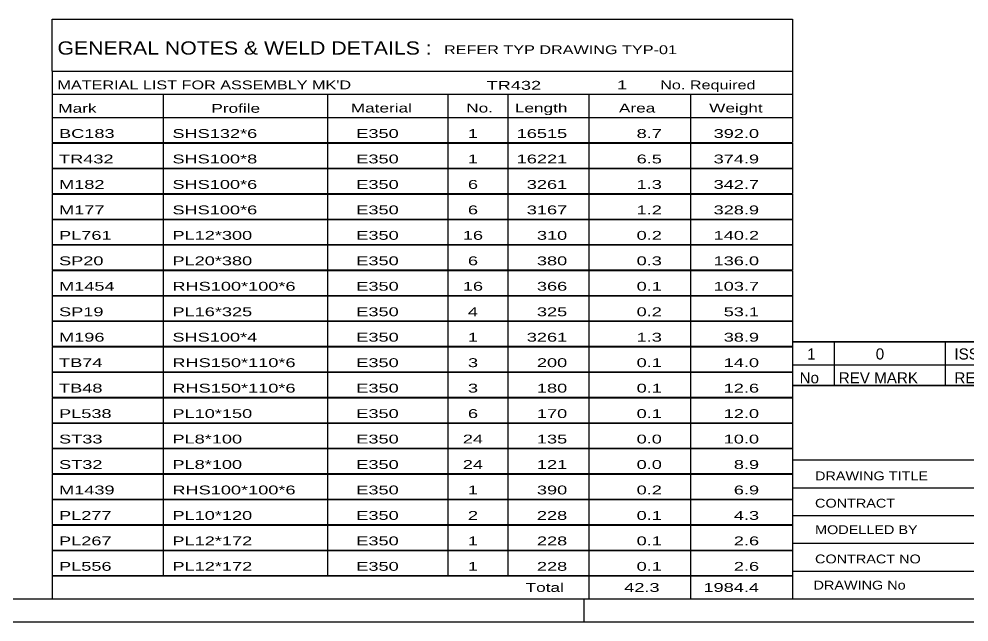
# Model space of a CAD drawing. Header units: millimetres. Extents: x 0 to 841, y 0 to 594.
# Drawn here: x 508.8 to 714.2, y 0 to 130.3 of the extents above; entities that cross this region are included whole.
import ezdxf

# ---------------------------------------------------------------- set-up
doc = ezdxf.new("R2010")
doc.units = ezdxf.units.MM
doc.styles.add('Arial Narrow', font='ARIALN.TTF', dxfattribs={"height": 0.2})

# ---------------------------------------------------------------- blocks, each defined once
blk = doc.blocks.new('Unknown-317311686-1113')
at = {"color": 5, "linetype": 'Continuous'}
for p, q in [((5, 5), (836, 5)), ((631, 0), (631, 5)), ((0, 0), (841, 0))]:
    blk.add_line(p, q, dxfattribs=at)
blk = doc.blocks.new('Unknown-317311686-11682')
at = {"color": 7, "linetype": 'Continuous'}
for p, q in [((676, 51.05), (676, 5)), ((676, 51.05), (836, 51.05)), ((836, 51), (836, 5)), ((676, 35), (836, 35)), ((716.14, 35), (716.14, 5)), ((676, 29), (836, 29)), ((818, 5.05), (818, 29.05)), ((676, 23), (836, 23)), ((760.14, 23), (760.14, 5)), ((676, 17), (836, 17)), ((676, 11), (818, 11)), ((676, 5), (836, 5))]:
    blk.add_line(p, q, dxfattribs=at)
at = {"color": 7, "style": 'Arial Narrow'}
for s, height, width, p in [('DRAWING TITLE', 1.9089, 1.425378, (680.88, 30.61)), ('TRUSS', 1.909, 1.425378, (717.81, 30.59)), ('TERMINAL BUILDING', 1.9089, 1.425378, (718.06, 25.07)), ('CONTRACT', 1.909, 1.425378, (680.88, 24.71)), ('MODELLED BY', 1.9089, 1.425378, (680.88, 18.98)), ('GSK', 1.909, 1.425378, (717.88, 19.04)), ('ISSUED', 1.909, 1.425378, (760.94, 18.64)), ('08.05.2026', 1.909, 1.425378, (777.69, 18.52)), ('CONTRACT NO', 1.9089, 1.425378, (680.88, 12.66)), ('AN-C-1376', 1.909, 1.425378, (718.23, 12.78)), ('SCALE', 1.909, 1.425378, (760.94, 12.65)), ('A1', 6.204, 1.25, (822.24, 7.2)), ('DRAWING No', 1.909, 1.425378, (680.56, 7)), ('[TR.432]', 1.909, 1.425378, (718.46, 6.99)), ('1', 3.34, 1.5, (797.91, 5.68)), ('REVISION No.', 1.9089, 1.425378, (760.94, 5.77))]:
    blk.add_text(s, height=height, dxfattribs=dict(at, width=width)).set_placement(p)
at = {"color": 7, "linetype": 'Continuous', "style": 'Arial Narrow'}
for s, height, width, p in [('PH #', 2.1, 1.42538, (823.4, 24.55)), ('109', 2.1, 1.42538, (824.19, 18.65)), ('NTS', 1.909, 1.425378, (778, 13.05))]:
    blk.add_text(s, height=height, dxfattribs=dict(at, width=width)).set_placement(p)
blk = doc.blocks.new('Unknown-317311686-11683')
at = {"color": 7, "linetype": 'Continuous'}
for p, q in [((516, 130.25), (676, 130.25)), ((516, 119), (516, 130.25)), ((676, 130.25), (676, 119)), ((516, 119), (676, 119)), ((516, 119), (516, 114)), ((676, 119), (676, 114)), ((516, 114), (676, 114)), ((516, 114), (516, 109)), ((540, 114), (540, 109)), ((575.5, 114), (575.5, 109)), ((601.5, 114), (601.5, 109)), ((614.5, 114), (614.5, 109)), ((632, 114), (632, 109)), ((654, 114), (654, 109)), ((676, 114), (676, 109)), ((516, 109), (676, 109)), ((516, 108.95), (516, 103.55)), ((516, 108.95), (676, 108.95)), ((540, 109), (540, 103.5)), ((575.5, 109), (575.5, 103.5)), ((601.5, 109), (601.5, 103.5)), ((614.5, 109), (614.5, 103.5)), ((632, 109), (632, 103.5)), ((654, 109), (654, 103.5)), ((676, 108.95), (676, 103.55)), ((516, 103.55), (676, 103.55)), ((516, 103.45), (516, 98.05)), ((516, 103.45), (676, 103.45)), ((540, 103.5), (540, 98)), ((575.5, 103.5), (575.5, 98)), ((601.5, 103.5), (601.5, 98)), ((614.5, 103.5), (614.5, 98)), ((632, 103.5), (632, 98)), ((654, 103.5), (654, 98)), ((676, 103.45), (676, 98.05)), ((516, 98.05), (676, 98.05)), ((516, 97.95), (516, 92.55)), ((516, 97.95), (676, 97.95)), ((540, 98), (540, 92.5)), ((575.5, 98), (575.5, 92.5)), ((601.5, 98), (601.5, 92.5)), ((614.5, 98), (614.5, 92.5)), ((632, 98), (632, 92.5)), ((654, 98), (654, 92.5)), ((676, 97.95), (676, 92.55)), ((516, 92.55), (676, 92.55)), ((516, 92.45), (516, 87.05)), ((516, 92.45), (676, 92.45)), ((540, 92.5), (540, 87)), ((575.5, 92.5), (575.5, 87)), ((601.5, 92.5), (601.5, 87)), ((614.5, 92.5), (614.5, 87)), ((632, 92.5), (632, 87)), ((654, 92.5), (654, 87)), ((676, 92.45), (676, 87.05)), ((516, 87.05), (676, 87.05)), ((516, 86.95), (516, 81.55)), ((516, 86.95), (676, 86.95)), ((540, 87), (540, 81.5)), ((575.5, 87), (575.5, 81.5)), ((601.5, 87), (601.5, 81.5)), ((614.5, 87), (614.5, 81.5)), ((632, 87), (632, 81.5)), ((654, 87), (654, 81.5)), ((676, 86.95), (676, 81.55)), ((516, 81.55), (676, 81.55)), ((516, 81.45), (516, 76.05)), ((516, 81.45), (676, 81.45)), ((540, 81.5), (540, 76)), ((575.5, 81.5), (575.5, 76)), ((601.5, 81.5), (601.5, 76)), ((614.5, 81.5), (614.5, 76)), ((632, 81.5), (632, 76)), ((654, 81.5), (654, 76)), ((676, 81.45), (676, 76.05)), ((516, 76.05), (676, 76.05)), ((540, 76), (540, 70.5)), ((575.5, 76), (575.5, 70.5)), ((601.5, 76), (601.5, 70.5)), ((614.5, 76), (614.5, 70.5)), ((632, 76), (632, 70.5)), ((654, 76), (654, 70.5)), ((516, 75.95), (516, 70.55)), ((516, 75.95), (676, 75.95)), ((676, 75.95), (676, 70.55)), ((516, 70.55), (676, 70.55)), ((516, 70.45), (516, 65.05)), ((516, 70.45), (676, 70.45)), ((540, 70.5), (540, 65)), ((575.5, 70.5), (575.5, 65)), ((601.5, 70.5), (601.5, 65)), ((614.5, 70.5), (614.5, 65)), ((632, 70.5), (632, 65)), ((654, 70.5), (654, 65)), ((676, 70.45), (676, 65.05)), ((516, 65.05), (676, 65.05)), ((516, 64.95), (516, 59.55)), ((516, 64.95), (676, 64.95)), ((540, 65), (540, 59.5)), ((575.5, 65), (575.5, 59.5)), ((601.5, 65), (601.5, 59.5)), ((614.5, 65), (614.5, 59.5)), ((632, 65), (632, 59.5)), ((654, 65), (654, 59.5)), ((676, 64.95), (676, 59.55)), ((516, 59.55), (676, 59.55)), ((516, 59.45), (516, 54.05)), ((516, 59.45), (676, 59.45)), ((540, 59.5), (540, 54)), ((575.5, 59.5), (575.5, 54)), ((601.5, 59.5), (601.5, 54)), ((614.5, 59.5), (614.5, 54)), ((632, 59.5), (632, 54)), ((654, 59.5), (654, 54)), ((676, 59.45), (676, 54.05)), ((516, 54.05), (676, 54.05)), ((516, 53.95), (516, 48.55)), ((516, 53.95), (676, 53.95)), ((540, 54), (540, 48.5)), ((575.5, 54), (575.5, 48.5)), ((601.5, 54), (601.5, 48.5)), ((614.5, 54), (614.5, 48.5)), ((632, 54), (632, 48.5)), ((654, 54), (654, 48.5)), ((676, 53.95), (676, 48.55)), ((516, 48.55), (676, 48.55)), ((516, 48.45), (516, 43.05)), ((516, 48.45), (676, 48.45)), ((540, 48.5), (540, 43)), ((575.5, 48.5), (575.5, 43)), ((601.5, 48.5), (601.5, 43)), ((614.5, 48.5), (614.5, 43)), ((632, 48.5), (632, 43)), ((654, 48.5), (654, 43)), ((676, 48.45), (676, 43.05)), ((516, 43.05), (676, 43.05)), ((516, 42.95), (516, 37.55)), ((516, 42.95), (676, 42.95)), ((540, 43), (540, 37.5)), ((575.5, 43), (575.5, 37.5)), ((601.5, 43), (601.5, 37.5)), ((614.5, 43), (614.5, 37.5)), ((632, 43), (632, 37.5)), ((654, 43), (654, 37.5)), ((676, 42.95), (676, 37.55)), ((516, 37.55), (676, 37.55)), ((516, 37.45), (516, 32.05)), ((516, 37.45), (676, 37.45)), ((540, 37.5), (540, 32)), ((575.5, 37.5), (575.5, 32)), ((601.5, 37.5), (601.5, 32)), ((614.5, 37.5), (614.5, 32)), ((632, 37.5), (632, 32)), ((654, 37.5), (654, 32)), ((676, 37.45), (676, 32.05)), ((516, 32.05), (676, 32.05)), ((516, 31.95), (516, 26.55)), ((516, 31.95), (676, 31.95)), ((540, 32), (540, 26.5)), ((575.5, 32), (575.5, 26.5)), ((601.5, 32), (601.5, 26.5)), ((614.5, 32), (614.5, 26.5)), ((632, 32), (632, 26.5)), ((654, 32), (654, 26.5)), ((676, 31.95), (676, 26.55)), ((516, 26.55), (676, 26.55)), ((516, 26.45), (516, 21.05)), ((516, 26.45), (676, 26.45)), ((540, 26.5), (540, 21)), ((575.5, 26.5), (575.5, 21)), ((601.5, 26.5), (601.5, 21)), ((614.5, 26.5), (614.5, 21)), ((632, 26.5), (632, 21)), ((654, 26.5), (654, 21)), ((676, 26.45), (676, 21.05)), ((516, 21.05), (676, 21.05)), ((516, 20.95), (516, 15.55)), ((516, 20.95), (676, 20.95)), ((540, 21), (540, 15.5)), ((575.5, 21), (575.5, 15.5)), ((601.5, 21), (601.5, 15.5)), ((614.5, 21), (614.5, 15.5)), ((632, 21), (632, 15.5)), ((654, 21), (654, 15.5)), ((676, 20.95), (676, 15.55)), ((516, 15.55), (676, 15.55)), ((516, 15.45), (516, 10.05)), ((516, 15.45), (676, 15.45)), ((540, 15.5), (540, 10)), ((575.5, 15.5), (575.5, 10)), ((601.5, 15.5), (601.5, 10)), ((614.5, 15.5), (614.5, 10)), ((632, 15.5), (632, 10)), ((654, 15.5), (654, 10)), ((676, 15.45), (676, 10.05)), ((516, 10.05), (676, 10.05)), ((516, 10), (676, 10)), ((516, 10), (516, 5)), ((632, 10), (632, 5)), ((654, 10), (654, 5)), ((676, 10), (676, 5)), ((516, 5), (676, 5))]:
    blk.add_line(p, q, dxfattribs=at)
at = {"color": 7, "style": 'Arial Narrow'}
for s, height, width, p in [('GENERAL NOTES & WELD DETAILS :', 2.8633, 1.4, (517.15, 122.56)), ('REFER TYP DRAWING TYP-01', 1.9089, 1.6, (600.7, 122.66)), ('No. Required', 1.9089, 1.6, (647.41, 115.06)), ("MATERIAL LIST FOR ASSEMBLY MK'D", 1.9089, 1.6, (517.15, 115.06)), ('TR432', 1.909, 1.794707, (609.9, 114.97)), ('1', 1.91, 1.794707, (638.08, 115.06)), ('Mark', 1.909, 1.7, (517.34, 110)), ('Profile', 1.909, 1.7, (550.41, 110)), ('Material', 1.909, 1.7, (580.54, 110.06)), ('No.', 1.909, 1.7, (605.5, 110.06)), ('Length', 1.909, 1.7, (616, 110.06)), ('Area', 1.909, 1.7, (638.5, 110.06)), ('Weight', 1.909, 1.7, (658, 110.06))]:
    blk.add_text(s, height=height, dxfattribs=dict(at, width=width)).set_placement(p)
at = {"color": 7, "linetype": 'Continuous', "style": 'Arial Narrow'}
for s, height, width, p in [('BC183', 1.909, 1.794707, (517.5, 104.56)), ('SHS132*6', 1.909, 1.794707, (542, 104.56)), ('E350', 1.909, 1.794707, (581.74, 104.56)), ('1', 1.91, 1.794707, (605.86, 104.56)), ('16515', 1.909, 1.794707, (616.4, 104.56)), ('8.7', 1.909, 1.794707, (642.32, 104.56)), ('392.0', 1.909, 1.794707, (658.96, 104.56)), ('TR432', 1.909, 1.794707, (517.5, 99.06)), ('SHS100*8', 1.909, 1.794707, (542, 99.06)), ('E350', 1.909, 1.794707, (581.74, 99.06)), ('1', 1.91, 1.794707, (605.86, 99.06)), ('16221', 1.909, 1.794707, (616.4, 99.06)), ('6.5', 1.909, 1.794707, (642.32, 99.06)), ('374.9', 1.909, 1.794707, (658.96, 99.06)), ('M182', 1.909, 1.794707, (517.5, 93.56)), ('SHS100*6', 1.909, 1.794707, (542, 93.56)), ('E350', 1.909, 1.794707, (581.74, 93.56)), ('6', 1.91, 1.794707, (605.86, 93.56)), ('3261', 1.909, 1.794707, (618.58, 93.56)), ('1.3', 1.909, 1.794707, (642.32, 93.56)), ('342.7', 1.909, 1.794707, (658.96, 93.56)), ('M177', 1.909, 1.794707, (517.5, 88.06)), ('SHS100*6', 1.909, 1.794707, (542, 88.06)), ('E350', 1.909, 1.794707, (581.74, 88.06)), ('6', 1.91, 1.794707, (605.86, 88.06)), ('3167', 1.909, 1.794707, (618.58, 88.06)), ('1.2', 1.909, 1.794707, (642.32, 88.06)), ('328.9', 1.909, 1.794707, (658.96, 88.06)), ('PL761', 1.909, 1.794707, (517.5, 82.56)), ('PL12*300', 1.909, 1.794707, (542, 82.56)), ('E350', 1.909, 1.794707, (581.74, 82.56)), ('16', 1.909, 1.794707, (604.76, 82.56)), ('310', 1.909, 1.794707, (620.77, 82.56)), ('0.2', 1.909, 1.794707, (642.32, 82.56)), ('140.2', 1.909, 1.794707, (658.96, 82.56)), ('SP20', 1.909, 1.794707, (517.5, 77.06)), ('PL20*380', 1.909, 1.794707, (542, 77.06)), ('E350', 1.909, 1.794707, (581.74, 77.06)), ('6', 1.91, 1.794707, (605.86, 77.06)), ('380', 1.909, 1.794707, (620.77, 77.06)), ('0.3', 1.909, 1.794707, (642.32, 77.06)), ('136.0', 1.909, 1.794707, (658.96, 77.06)), ('M1454', 1.909, 1.794707, (517.5, 71.56)), ('RHS100*100*6', 1.9089, 1.794707, (542, 71.56)), ('E350', 1.909, 1.794707, (581.74, 71.56)), ('16', 1.909, 1.794707, (604.76, 71.56)), ('366', 1.909, 1.794707, (620.77, 71.56)), ('0.1', 1.909, 1.794707, (642.32, 71.56)), ('103.7', 1.909, 1.794707, (658.96, 71.56)), ('SP19', 1.909, 1.794707, (517.5, 66.06)), ('PL16*325', 1.909, 1.794707, (542, 66.06)), ('E350', 1.909, 1.794707, (581.74, 66.06)), ('4', 1.91, 1.794707, (605.86, 66.06)), ('325', 1.909, 1.794707, (620.77, 66.06)), ('0.2', 1.909, 1.794707, (642.32, 66.06)), ('53.1', 1.909, 1.794707, (661.14, 66.06)), ('M196', 1.909, 1.794707, (517.5, 60.56)), ('SHS100*4', 1.909, 1.794707, (542, 60.56)), ('E350', 1.909, 1.794707, (581.74, 60.56)), ('1', 1.91, 1.794707, (605.86, 60.56)), ('3261', 1.909, 1.794707, (618.58, 60.56)), ('1.3', 1.909, 1.794707, (642.32, 60.56)), ('38.9', 1.909, 1.794707, (661.14, 60.56)), ('TB74', 1.909, 1.794707, (517.5, 55.06)), ('RHS150*110*6', 1.9089, 1.794707, (542, 55.06)), ('E350', 1.909, 1.794707, (581.74, 55.06)), ('3', 1.91, 1.794707, (605.86, 55.06)), ('200', 1.909, 1.794707, (620.77, 55.06)), ('0.1', 1.909, 1.794707, (642.32, 55.06)), ('14.0', 1.909, 1.794707, (661.14, 55.06)), ('TB48', 1.909, 1.794707, (517.5, 49.56)), ('RHS150*110*6', 1.9089, 1.794707, (542, 49.56)), ('E350', 1.909, 1.794707, (581.74, 49.56)), ('3', 1.91, 1.794707, (605.86, 49.56)), ('180', 1.909, 1.794707, (620.77, 49.56)), ('0.1', 1.909, 1.794707, (642.32, 49.56)), ('12.6', 1.909, 1.794707, (661.14, 49.56)), ('PL538', 1.909, 1.794707, (517.5, 44.06)), ('PL10*150', 1.909, 1.794707, (542, 44.06)), ('E350', 1.909, 1.794707, (581.74, 44.06)), ('6', 1.91, 1.794707, (605.86, 44.06)), ('170', 1.909, 1.794707, (620.77, 44.06)), ('0.1', 1.909, 1.794707, (642.32, 44.06)), ('12.0', 1.909, 1.794707, (661.14, 44.06)), ('ST33', 1.909, 1.794707, (517.5, 38.56)), ('PL8*100', 1.909, 1.794707, (542, 38.56)), ('E350', 1.909, 1.794707, (581.74, 38.56)), ('24', 1.909, 1.794707, (604.76, 38.56)), ('135', 1.909, 1.794707, (620.77, 38.56)), ('0.0', 1.909, 1.794707, (642.32, 38.56)), ('10.0', 1.909, 1.794707, (661.14, 38.56)), ('ST32', 1.909, 1.794707, (517.5, 33.06)), ('PL8*100', 1.909, 1.794707, (542, 33.06)), ('E350', 1.909, 1.794707, (581.74, 33.06)), ('24', 1.909, 1.794707, (604.76, 33.06)), ('121', 1.909, 1.794707, (620.77, 33.06)), ('0.0', 1.909, 1.794707, (642.32, 33.06)), ('8.9', 1.909, 1.794707, (663.33, 33.06)), ('M1439', 1.909, 1.794707, (517.5, 27.56)), ('RHS100*100*6', 1.9089, 1.794707, (542, 27.56)), ('E350', 1.909, 1.794707, (581.74, 27.56)), ('1', 1.91, 1.794707, (605.86, 27.56)), ('390', 1.909, 1.794707, (620.77, 27.56)), ('0.2', 1.909, 1.794707, (642.32, 27.56)), ('6.9', 1.909, 1.794707, (663.33, 27.56)), ('PL277', 1.909, 1.794707, (517.5, 22.06)), ('PL10*120', 1.909, 1.794707, (542, 22.06)), ('E350', 1.909, 1.794707, (581.74, 22.06)), ('2', 1.91, 1.794707, (605.86, 22.06)), ('228', 1.909, 1.794707, (620.77, 22.06)), ('0.1', 1.909, 1.794707, (642.32, 22.06)), ('4.3', 1.909, 1.794707, (663.33, 22.06)), ('PL267', 1.909, 1.794707, (517.5, 16.56)), ('PL12*172', 1.909, 1.794707, (542, 16.56)), ('E350', 1.909, 1.794707, (581.74, 16.56)), ('228', 1.909, 1.794707, (620.77, 16.56)), ('0.1', 1.909, 1.794707, (642.32, 16.56)), ('2.6', 1.909, 1.794707, (663.33, 16.56)), ('1', 1.91, 1.794707, (605.86, 16.56)), ('PL556', 1.909, 1.794707, (517.5, 11.06)), ('PL12*172', 1.909, 1.794707, (542, 11.06)), ('E350', 1.909, 1.794707, (581.74, 11.06)), ('1', 1.91, 1.794707, (605.86, 11.06)), ('228', 1.909, 1.794707, (620.77, 11.06)), ('0.1', 1.909, 1.794707, (642.32, 11.06)), ('2.6', 1.909, 1.794707, (663.33, 11.06)), ('Total', 1.909, 1.7, (618.33, 6.5)), ('42.3', 1.909, 1.794707, (639.64, 6.5)), ('1984.4', 1.909, 1.794707, (656.77, 6.5))]:
    blk.add_text(s, height=height, dxfattribs=dict(at, width=width)).set_placement(p)
blk = doc.blocks.new('Unknown-317311686-11685')
at = {"color": 7, "linetype": 'Continuous'}
for p, q in [((676, 60.55), (836, 60.55)), ((836, 60.55), (676, 60.55)), ((676, 60.55), (676, 55.55)), ((685, 60.55), (685, 55.55)), ((709, 60.55), (709, 55.55)), ((806, 60.55), (806, 55.55)), ((836, 60.55), (836, 55.55)), ((676, 55.55), (836, 55.55)), ((676, 55.55), (676, 51.05)), ((676, 55.55), (836, 55.55)), ((685, 55.55), (685, 51.05)), ((709, 55.55), (709, 51.05)), ((806, 55.55), (806, 51.05)), ((836, 55.55), (836, 51.05)), ((836, 51.05), (676, 51.05))]:
    blk.add_line(p, q, dxfattribs=at)
at = {"color": 7, "linetype": 'Continuous', "style": 'Arial Narrow'}
for s, height, width, p in [('1', 2.39, 1.196471, (679.16, 56.7)), ('0', 2.39, 1.196471, (694, 56.7)), ('ISSUED FOR CONSTRUCTION', 2.3861, 1.196471, (711, 56.7)), ('08.05.2026', 2.386, 1.196471, (812, 56.7)), ('No', 2.386, 1.2, (677.54, 51.55)), ('REV MARK', 2.386, 1.2, (686, 51.55)), ('REVISION DESCRIPTION', 2.3861, 1.2, (711, 51.55)), ('REV. DATE', 2.386, 1.2, (811.28, 51.55))]:
    blk.add_text(s, height=height, dxfattribs=dict(at, width=width)).set_placement(p)

msp = doc.modelspace()

# ---------------------------------------------------------------- block references
for name in ['Unknown-317311686-1113', 'Unknown-317311686-11683', 'Unknown-317311686-11685', 'Unknown-317311686-11682']:
    msp.add_blockref(name, (0, 0))

doc.saveas('drawing.dxf')
